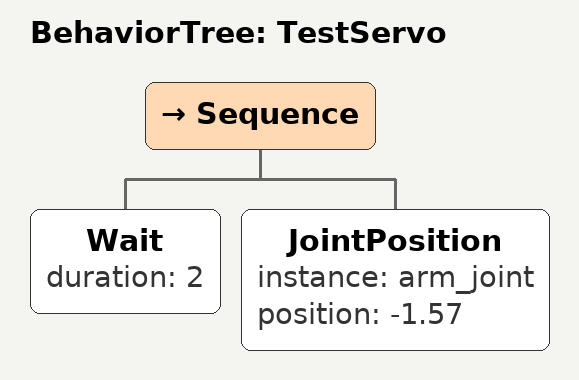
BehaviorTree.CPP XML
<?xml version="1.0" encoding="UTF-8"?>
<root BTCPP_format="4">
  <BehaviorTree ID="TestServo">
    <Sequence>
      <Wait duration="2"/>
      <JointPosition instance="arm_joint"
                     position="-1.57"/>
    </Sequence>
  </BehaviorTree>

</root>
